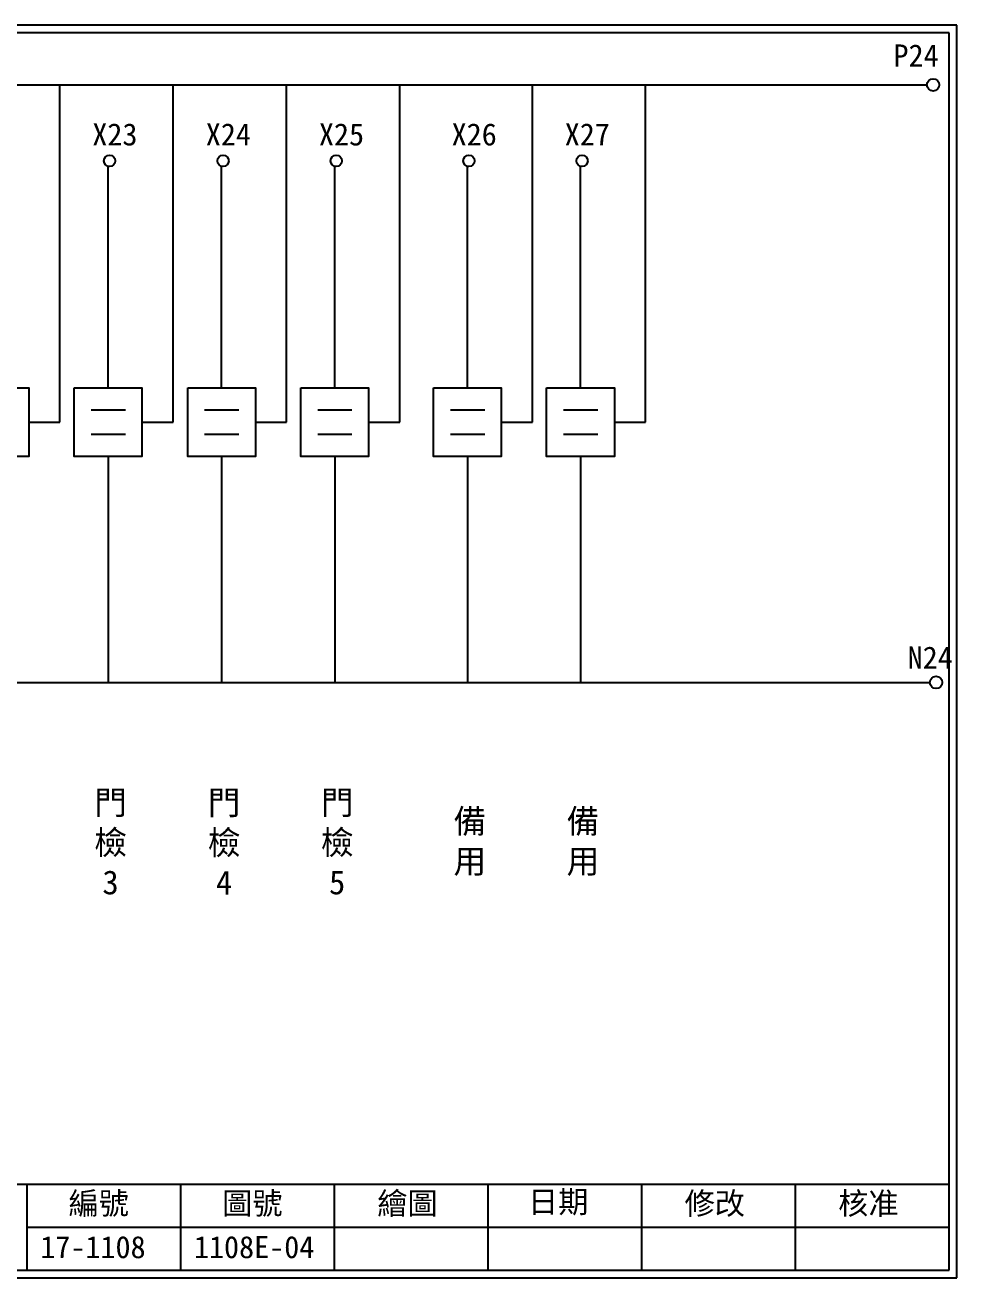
# Model space of a CAD drawing. Extents: x 325 to 612, y 3 to 207.
# Drawn here: x 460.7 to 612.3, y 3 to 207 of the extents above; entities that cross this region are included whole.
import ezdxf

# ---------------------------------------------------------------- set-up
doc = ezdxf.new("R2010")
doc.units = 0
doc.layers.get('0').update_dxf_attribs({"linetype": 'CONTINUOUS'})
doc.styles.add('CNS', font='romanc.shx', dxfattribs={"bigfont": 'chineset.shx'})
doc.styles.add('STSL', font='kaiu.ttf')

msp = doc.modelspace()

# ---------------------------------------------------------------- linework, layer by layer
for p, q in [((612.32, 206.97), (325.32, 206.97)), ((612.32, 3), (612.32, 206.97)), ((611.07, 205.72), (326.57, 205.72)), ((611.07, 4.25), (611.07, 205.72)), ((329.84, 197.22), (607.44, 197.22)), ((466.39, 142.31), (466.39, 197.22)), ((484.8, 142.31), (484.8, 197.22)), ((503.27, 142.31), (503.27, 197.22)), ((521.67, 142.31), (521.67, 197.22)), ((543.26, 142.31), (543.26, 197.22)), ((561.67, 142.31), (561.67, 197.22)), ((474.22, 147.89), (474.22, 183.91)), ((492.69, 147.89), (492.69, 183.91)), ((511.09, 147.89), (511.09, 183.91)), ((532.68, 147.89), (532.68, 183.91)), ((551.09, 147.89), (551.09, 183.91)), ((471.46, 144.34), (477.03, 144.34)), ((489.93, 144.34), (495.49, 144.34)), ((508.33, 144.34), (513.9, 144.34)), ((529.92, 144.34), (535.49, 144.34)), ((548.32, 144.34), (553.89, 144.34)), ((461.33, 142.31), (466.39, 142.31)), ((479.73, 142.31), (484.8, 142.31)), ((498.2, 142.31), (503.27, 142.31)), ((516.61, 142.31), (521.67, 142.31)), ((538.19, 142.31), (543.26, 142.31)), ((556.6, 142.31), (561.67, 142.31)), ((471.46, 140.37), (477.03, 140.37)), ((489.93, 140.37), (495.49, 140.37)), ((508.33, 140.37), (513.9, 140.37)), ((529.92, 140.37), (535.49, 140.37)), ((548.32, 140.37), (553.89, 140.37)), ((474.22, 136.73), (474.22, 99.96)), ((492.69, 136.73), (492.69, 99.96)), ((511.09, 136.73), (511.09, 99.96)), ((532.68, 136.73), (532.68, 99.96)), ((551.09, 136.73), (551.09, 99.96)), ((330.05, 99.96), (607.92, 99.96)), ((326.57, 18.25), (611.07, 18.25)), ((461.07, 4.25), (461.07, 18.25)), ((486.07, 4.25), (486.07, 18.25)), ((511.07, 4.25), (511.07, 18.25)), ((536.07, 4.25), (536.07, 18.25)), ((561.07, 4.25), (561.07, 18.25)), ((586.07, 4.25), (586.07, 18.25)), ((461.07, 11.25), (611.07, 11.25)), ((326.57, 4.25), (611.07, 4.25)), ((325.32, 3), (612.32, 3))]:
    msp.add_line(p, q)
for points in [[(450.3, 147.89), (461.33, 147.89), (461.33, 136.73), (450.3, 136.73)], [(468.71, 147.89), (479.73, 147.89), (479.73, 136.73), (468.71, 136.73)], [(487.17, 147.89), (498.2, 147.89), (498.2, 136.73), (487.17, 136.73)], [(505.58, 147.89), (516.61, 147.89), (516.61, 136.73), (505.58, 136.73)], [(527.17, 147.89), (538.19, 147.89), (538.19, 136.73), (527.17, 136.73)], [(545.57, 147.89), (556.6, 147.89), (556.6, 136.73), (545.57, 136.73)]]:
    msp.add_lwpolyline(points, close=True)
for centre, radius in [((608.44, 197.22), 1), ((474.47, 184.87), 0.92), ((492.93, 184.87), 0.92), ((511.34, 184.87), 0.92), ((532.92, 184.87), 0.92), ((551.33, 184.87), 0.92), ((608.92, 99.96), 1)]:
    msp.add_circle(centre, radius)

# ---------------------------------------------------------------- texts
at = {"style": 'STSL'}
for s, p in [('P24', (602, 200.22)), ('X23', (471.65, 187.37)), ('X24', (490.11, 187.37)), ('X25', (508.52, 187.37)), ('X26', (530.11, 187.37)), ('X27', (548.51, 187.37)), ('N24', (604.3, 102.2)), ('編號', (467.78, 13.34)), ('圖號', (492.78, 13.34)), ('繪圖', (518.01, 13.34)), ('日期', (542.54, 13.59)), ('修改', (568.01, 13.34)), ('核准', (593.01, 13.34)), ('17-1108', (463.18, 6.22)), ('1108E-04', (488.18, 6.22))]:
    msp.add_text(s, height=3.6, dxfattribs=at).set_placement(p)
at = {"char_height": 3.9, "width": 4.9608, "attachment_point": 5, "style": 'CNS'}
for s, insert in [('{\\fDFKai-SB|b0|i0|c136|p65;門檢3}', (474.62, 73.87)), ('{\\fDFKai-SB|b0|i0|c136|p65;門檢4}', (493.09, 73.87)), ('{\\fDFKai-SB|b0|i0|c136|p65;門檢5}', (511.49, 73.87)), ('{\\fDFKai-SB|b0|i0|c136|p65;備用}', (533.08, 73.87)), ('{\\fDFKai-SB|b0|i0|c136|p65;備用}', (551.48, 73.87))]:
    msp.add_mtext(s, dxfattribs=dict(at, insert=insert))

doc.saveas('drawing.dxf')
